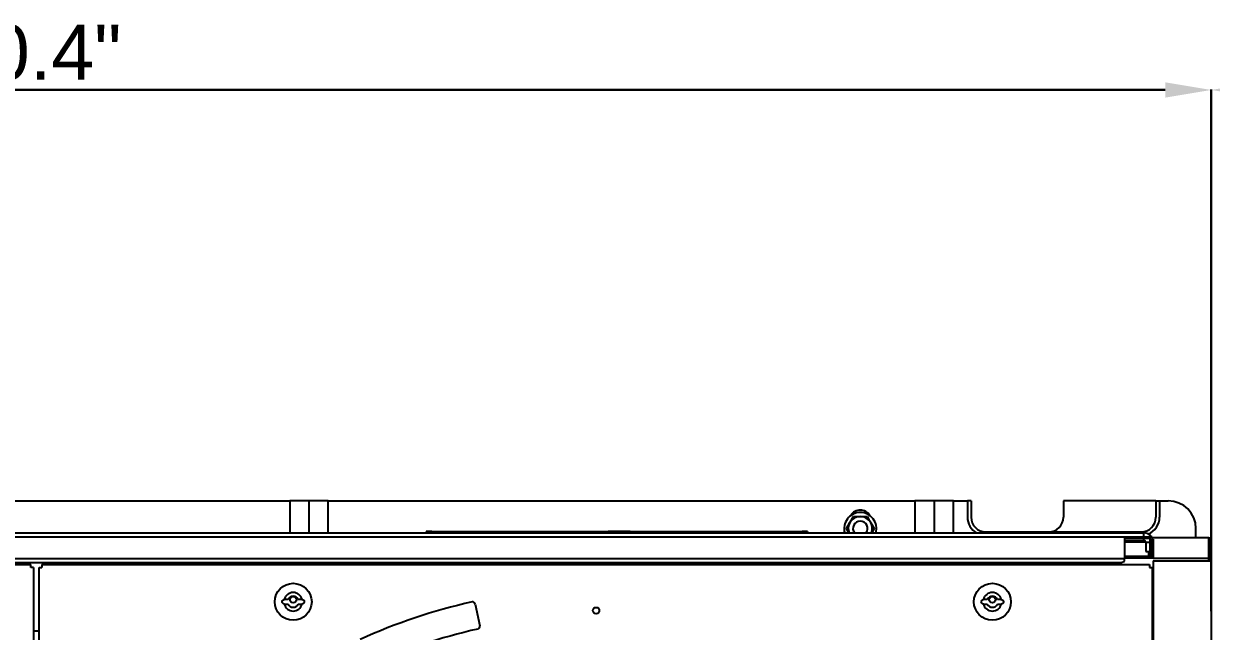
# Model space of a CAD drawing. Extents: x 594 to 813, y 174 to 240.
# Drawn here: x 735.33 to 741.77, y 202.9 to 206.2 of the extents above; entities that cross this region are included whole.
import ezdxf

# ---------------------------------------------------------------- set-up
doc = ezdxf.new("R2010")
doc.units = 0
doc.header["$MEASUREMENT"] = 0
doc.header["$PDMODE"] = 35
doc.header["$PDSIZE"] = 0.5
doc.layers.get('0').update_dxf_attribs({"linetype": 'CONTINUOUS', "lineweight": 30})
doc.layers.get('Defpoints').update_dxf_attribs({"linetype": 'CONTINUOUS'})
doc.layers.add('AC.REF(S). PIPING', color=3, linetype='CONTINUOUS', lineweight=30)
doc.layers.add('LG-DIMENSION', color=7, linetype='CONTINUOUS')
doc.layers.add('LG-Product', color=3, linetype='CONTINUOUS')
doc.styles.add('LG-TEXT', font='arial.ttf')
doc.dimstyles.get("Standard").update_dxf_attribs({"dimtxt": 0.12, "dimasz": 0.05, "dimexe": 0.18, "dimexo": 0.0625, "dimgap": 0.09, "dimtad": 0, "dimtih": 1, "dimtoh": 1, "dimzin": 0, "dimdsep": 46, "dimtxsty": 'Standard', "dimblk": 'DOT', "dimcen": 0.09, "dimadec": 0, "dimazin": 0, "dimtfac": 1, "dimtofl": 0, "dimtmove": 0, "dimatfit": 3, "dimldrblk": 'DOT', "dimfxl": 1, "dimtolj": 1, "dimtzin": 0, "dimarcsym": 0})

# ---------------------------------------------------------------- blocks, each defined once
blk = doc.blocks.new('*D215')
at = {"layer": 'Defpoints', "color": 0, "transparency": 16777216}
for p in [(-5697.49, 5105.95), (-5697.49, 4862.63), (-6977.49, 4805.9)]:
    blk.add_point(p, dxfattribs=at)
at = {"layer": 'LG-DIMENSION', "color": 0, "lineweight": -2, "transparency": 16777216}
for p, q in [((-6977.49, 4805.96), (-6977.49, 5106.13)), ((-6952.49, 5105.95), (-5722.49, 5105.95)), ((-5697.49, 4862.7), (-5697.49, 5106.13))]:
    blk.add_line(p, q, dxfattribs=at)
at = {"layer": 'LG-DIMENSION', "color": 0, "transparency": 16777216}
for points in [[(-6952.49, 5110.11), (-6952.49, 5101.78), (-6977.49, 5105.95)], [(-5722.49, 5110.11), (-5722.49, 5101.78), (-5697.49, 5105.95)]]:
    blk.add_solid(points, dxfattribs=at)
at = {"layer": 'LG-DIMENSION', "transparency": 16777216, "insert": (-6337.49, 5126.26), "char_height": 30, "attachment_point": 5, "style": 'LG-TEXT'}
blk.add_mtext('\\A1;50.4"', dxfattribs=at)
blk = doc.blocks.new('_Dot')
at = {"color": 0, "linetype": 'ByBlock', "lineweight": -2}
blk.add_line((-0.5, 0), (-1, 0), dxfattribs=at)
at = {"color": 0, "linetype": 'ByBlock', "const_width": 0.5}
blk.add_lwpolyline([(-0.25, 0, 1), (0.25, 0, 1)], format="xyb", close=True, dxfattribs=at)
blk = doc.blocks.new('*D216')
at = {"layer": 'Defpoints', "color": 0, "transparency": 16777216}
for p in [(-4417.49, 5105.95), (-5697.49, 4822.74), (-4417.49, 4822.74)]:
    blk.add_point(p, dxfattribs=at)
at = {"layer": 'LG-DIMENSION', "color": 0, "lineweight": -2, "transparency": 16777216}
for p, q in [((-5697.49, 4822.81), (-5697.49, 5106.13)), ((-5672.49, 5105.95), (-4442.49, 5105.95)), ((-4417.49, 4822.81), (-4417.49, 5106.13))]:
    blk.add_line(p, q, dxfattribs=at)
at = {"layer": 'LG-DIMENSION', "color": 0, "transparency": 16777216}
for points in [[(-5672.49, 5110.11), (-5672.49, 5101.78), (-5697.49, 5105.95)], [(-4442.49, 5110.11), (-4442.49, 5101.78), (-4417.49, 5105.95)]]:
    blk.add_solid(points, dxfattribs=at)
at = {"layer": 'LG-DIMENSION', "transparency": 16777216, "insert": (-5057.49, 5126.26), "char_height": 30, "attachment_point": 5, "style": 'LG-TEXT'}
blk.add_mtext('\\A1;50.4"', dxfattribs=at)
blk = doc.blocks.new('UW1-1')
at = {"layer": 'LG-Product', "color": 3, "linetype": 'Continuous'}
for p, q in [((1609.99, 4450.34), (1889.06, 4450.34)), ((1894.32, 4450.34), (1889.06, 4450.34)), ((1889.06, 4450.34), (1889.06, 4432.88)), ((1899.49, 4450.34), (1894.32, 4450.34)), ((1904.66, 4450.34), (1899.49, 4450.34)), ((1899.49, 4450.34), (1899.49, 4432.88)), ((1909.93, 4450.34), (1904.66, 4450.34)), ((1909.93, 4432.88), (1909.93, 4450.34)), ((1909.93, 4450.34), (2228.62, 4450.34)), ((2233.89, 4450.34), (2228.62, 4450.34)), ((2228.62, 4450.34), (2228.62, 4432.88)), ((2239.05, 4450.34), (2233.89, 4450.34)), ((2244.22, 4450.34), (2239.05, 4450.34)), ((2239.05, 4450.34), (2239.05, 4432.88)), ((2249.49, 4450.34), (2244.22, 4450.34)), ((2249.49, 4432.88), (2249.49, 4450.34)), ((2249.49, 4450.34), (2257.11, 4450.34)), ((2259.12, 4450.34), (2257.11, 4450.34)), ((2257.11, 4450.34), (2257.11, 4441.51)), ((2259.12, 4450.34), (2259.12, 4441.51)), ((2309.27, 4450.34), (2309.27, 4441.51)), ((2359.43, 4450.34), (2309.27, 4450.34)), ((2359.43, 4450.34), (2359.43, 4441.51)), ((2359.43, 4450.34), (2361.44, 4450.34)), ((2361.44, 4450.34), (2366.15, 4450.34)), ((2361.44, 4450.34), (2361.44, 4441.51)), ((2191.4, 4435.29), (2192.32, 4436.89)), ((2192.32, 4436.89), (2193.28, 4438.55)), ((2193.28, 4438.55), (2193.42, 4438.78)), ((2193.42, 4438.78), (2195.17, 4441.81)), ((2195.17, 4441.81), (2195.86, 4441.81)), ((2195.86, 4441.81), (2198.93, 4441.81)), ((2198.93, 4441.81), (2199.75, 4441.81)), ((2199.75, 4441.81), (2202.69, 4441.81)), ((2202.69, 4441.81), (2203.62, 4440.22)), ((2203.62, 4440.22), (2204.58, 4438.55)), ((2204.58, 4438.55), (2204.71, 4438.32)), ((2204.71, 4438.32), (2206.46, 4435.29)), ((2352.91, 4432.88), (1150.15, 4432.88)), ((1160.68, 4430.83), (2342.38, 4430.83)), ((1966.2, 4433.62), (1963.19, 4433.62)), ((1963.19, 4433.62), (1963.19, 4432.88)), ((1966.2, 4433.62), (1966.87, 4433.62)), ((1966.2, 4432.88), (1966.2, 4433.62)), ((1966.87, 4433.62), (1968.7, 4433.62)), ((1968.7, 4433.62), (1971.21, 4433.62)), ((1971.21, 4433.62), (2061, 4433.62)), ((1971.21, 4433.62), (1971.21, 4432.88)), ((2061, 4433.62), (2061.29, 4433.62)), ((2061, 4433.62), (2061, 4432.88)), ((2061.29, 4433.62), (2062, 4433.62)), ((2074.04, 4433.62), (2062, 4433.62)), ((2062, 4433.62), (2062, 4432.88)), ((2074.04, 4433.62), (2074.75, 4433.62)), ((2074.04, 4432.88), (2074.04, 4433.62)), ((2074.75, 4433.62), (2075.04, 4433.62)), ((2075.04, 4433.62), (2162.31, 4433.62)), ((2075.04, 4433.62), (2075.04, 4432.88)), ((2162.31, 4433.62), (2164.82, 4433.62)), ((2162.31, 4432.88), (2162.31, 4433.62)), ((2164.82, 4433.62), (2166.66, 4433.62)), ((2166.66, 4433.62), (2167.33, 4433.62)), ((2170.34, 4433.62), (2167.33, 4433.62)), ((2167.33, 4433.62), (2167.33, 4432.88)), ((2170.34, 4433.62), (2170.34, 4432.88)), ((2192.79, 4432.88), (2191.4, 4435.29)), ((2205.54, 4433.7), (2205.07, 4432.88)), ((2206.46, 4435.29), (2205.54, 4433.7)), ((2267.14, 4433.49), (2351.41, 4433.49)), ((2342.38, 4430.83), (2342.38, 4418.79)), ((2342.38, 4430.83), (2357.42, 4430.83)), ((2352.91, 4432.3), (2352.91, 4432.88)), ((2352.91, 4430.88), (2352.91, 4432.3)), ((2352.91, 4430.85), (2352.91, 4430.88)), ((2352.91, 4430.83), (2352.91, 4430.85)), ((2357.42, 4430.88), (2356.91, 4430.88)), ((2357.42, 4430.83), (2357.42, 4430.88)), ((2357.42, 4430.83), (2357.42, 4430.28)), ((2381.2, 4430.28), (2381.2, 4435.29)), ((2342.37, 4428.87), (2352.91, 4428.87)), ((2353.9, 4427.87), (2342.37, 4427.87)), ((2356.42, 4429.83), (2342.38, 4429.83)), ((2352.91, 4429.13), (2352.91, 4429.83)), ((2352.91, 4428.87), (2352.91, 4429.13)), ((2353.91, 4427.87), (2353.91, 4422.85)), ((2353.91, 4427.87), (2354.5, 4427.87)), ((2354.5, 4427.87), (2355.92, 4427.87)), ((2355.92, 4427.87), (2356.17, 4427.87)), ((2356.17, 4427.87), (2356.42, 4427.87)), ((2388.22, 4430.28), (2356.42, 4430.28)), ((2356.42, 4430.28), (2356.42, 4419.44)), ((2356.42, 4422.3), (2356.42, 4429.83)), ((2357.22, 4429.47), (2357.22, 4419.44)), ((2357.93, 4429.47), (2357.22, 4429.47)), ((2357.42, 4429.47), (2357.42, 4422.3)), ((2357.42, 4427.87), (2357.8, 4427.87)), ((2357.8, 4427.87), (2357.93, 4427.87)), ((2357.93, 4429.47), (2357.93, 4419.24)), ((2357.93, 4422.85), (2357.93, 4427.87)), ((2388.22, 4419.24), (2388.22, 4430.28)), ((2388.22, 4430.28), (2389.52, 4430.28)), ((2388.22, 4429.47), (2388.72, 4429.47)), ((2388.72, 4429.47), (2388.72, 4417.74)), ((2389.52, 4417.74), (2389.52, 4430.28)), ((2342.38, 4418.79), (1160.68, 4418.79)), ((2340.87, 4416.88), (2342.38, 4417.55)), ((2342.37, 4419.39), (2357.91, 4419.39)), ((2342.38, 4420.25), (2346.39, 4420.25)), ((2346.39, 4419.44), (2342.38, 4419.44)), ((2342.38, 4417.55), (2342.38, 4418.79)), ((2346.39, 4420.25), (2356.42, 4420.25)), ((2346.39, 4420.25), (2346.39, 4419.44)), ((2346.39, 4419.44), (2356.42, 4419.44)), ((2353.91, 4422.85), (2354.5, 4422.85)), ((2354.5, 4422.85), (2355.92, 4422.85)), ((2355.62, 4420.25), (2355.62, 4422.85)), ((2355.62, 4419.44), (2355.62, 4419.39)), ((2355.92, 4422.85), (2356.17, 4422.85)), ((2356.17, 4422.85), (2356.42, 4422.85)), ((2356.42, 4420.8), (2356.42, 4422.3)), ((2356.42, 4422.3), (2356.42, 4422.3)), ((2356.42, 4420.25), (2356.42, 4420.8)), ((2356.42, 4420.8), (2356.42, 4420.8)), ((2357.22, 4419.44), (2356.42, 4419.44)), ((2357.22, 4419.44), (2356.42, 4419.44)), ((2356.42, 4419.44), (2356.42, 4419.39)), ((2357.22, 4422.3), (2357.42, 4422.3)), ((2357.42, 4420.8), (2357.22, 4420.8)), ((2357.22, 4419.44), (2357.22, 4419.44)), ((2357.42, 4422.85), (2357.8, 4422.85)), ((2357.42, 4422.3), (2357.42, 4420.8)), ((2357.8, 4422.85), (2357.93, 4422.85)), ((2357.93, 4419.24), (2388.22, 4419.24)), ((2357.93, 4417.74), (2389.52, 4417.74)), ((2357.93, 4417.74), (2357.93, 3752.66)), ((2388.02, 4419.24), (2388.02, 4417.74)), ((2389.52, 4417.74), (2389.52, 3752.66)), ((1146.14, 4415.68), (1748.52, 4415.68)), ((1162.19, 4416.88), (2340.87, 4416.88)), ((1748.52, 4414.18), (1748.52, 4415.68)), ((1750.02, 4414.18), (1748.52, 4414.18)), ((1750.02, 4414.18), (1750.02, 3755.12)), ((1753.03, 4414.18), (1754.54, 4414.18)), ((1753.03, 3755.12), (1753.03, 4414.18)), ((1754.54, 4415.68), (2355.92, 4415.68)), ((1754.54, 4415.68), (1754.54, 4414.18)), ((2355.92, 4415.68), (2355.92, 4414.18)), ((2355.92, 4414.18), (2357.42, 4414.18)), ((2357.42, 4414.18), (2357.42, 3755.12)), ((2357.93, 4401.18), (2357.42, 4401.18)), ((1884.95, 4395.47), (1884.99, 4395.83)), ((1885.03, 4395.07), (1884.95, 4395.47)), ((1884.99, 4395.83), (1885.12, 4396.15)), ((1885.27, 4394.67), (1885.03, 4395.07)), ((1885.12, 4396.15), (1885.34, 4396.43)), ((1885.61, 4394.41), (1885.27, 4394.67)), ((1885.34, 4396.43), (1885.65, 4396.64)), ((1886.11, 4394.26), (1885.61, 4394.41)), ((1885.65, 4396.64), (1886.06, 4396.76)), ((1886.06, 4396.76), (1886.11, 4396.77)), ((1888.23, 4396.77), (1886.2, 4396.77)), ((1886.2, 4394.26), (1888.23, 4394.26)), ((1895.73, 4396.77), (1893.7, 4396.77)), ((1893.7, 4394.26), (1895.73, 4394.26)), ((1895.82, 4396.77), (1896.32, 4396.62)), ((1895.87, 4394.27), (1895.82, 4394.26)), ((1896.28, 4394.39), (1895.87, 4394.27)), ((1896.59, 4394.6), (1896.28, 4394.39)), ((1896.32, 4396.62), (1896.66, 4396.36)), ((1896.81, 4394.88), (1896.59, 4394.6)), ((1896.66, 4396.36), (1896.9, 4395.97)), ((1896.94, 4395.2), (1896.81, 4394.88)), ((1896.9, 4395.97), (1896.98, 4395.56)), ((1896.98, 4395.56), (1896.94, 4395.2)), ((1989.86, 4394.25), (1992.35, 4382.47)), ((2264.64, 4395.47), (2264.67, 4395.83)), ((2264.72, 4395.07), (2264.64, 4395.47)), ((2264.67, 4395.83), (2264.81, 4396.15)), ((2264.96, 4394.67), (2264.72, 4395.07)), ((2264.81, 4396.15), (2265.03, 4396.43)), ((2265.3, 4394.41), (2264.96, 4394.67)), ((2265.03, 4396.43), (2265.34, 4396.64)), ((2265.8, 4394.26), (2265.3, 4394.41)), ((2265.34, 4396.64), (2265.74, 4396.76)), ((2265.74, 4396.76), (2265.8, 4396.77)), ((2267.92, 4396.77), (2265.89, 4396.77)), ((2265.89, 4394.26), (2267.92, 4394.26)), ((2275.42, 4396.77), (2273.39, 4396.77)), ((2273.39, 4394.26), (2275.42, 4394.26)), ((2275.51, 4396.77), (2276.01, 4396.62)), ((2275.56, 4394.27), (2275.51, 4394.26)), ((2275.96, 4394.39), (2275.56, 4394.27)), ((2276.28, 4394.6), (2275.96, 4394.39)), ((2276.01, 4396.62), (2276.35, 4396.36)), ((2276.5, 4394.88), (2276.28, 4394.6)), ((2276.35, 4396.36), (2276.59, 4395.97)), ((2276.63, 4395.2), (2276.5, 4394.88)), ((2276.59, 4395.97), (2276.67, 4395.56)), ((2276.67, 4395.56), (2276.63, 4395.2)), ((1750.02, 4379.77), (1753.03, 4379.77))]:
    blk.add_line(p, q, dxfattribs=at)
for centre, radius in [((1890.97, 4395.52), 10.03), ((2270.65, 4395.52), 10.03), ((1890.97, 4396.62), 1.71), ((2270.65, 4396.62), 1.71), ((2055.48, 4390.75), 1.71)]:
    blk.add_circle(centre, radius, dxfattribs=at)
for centre, radius, start, end in [((2366.15, 4435.29), 15.05, 0, 90), ((2198.93, 4435.29), 8.78, 90, 195.92437), ((2198.93, 4439.3), 6.02, 30.78, 149.22), ((2198.93, 4435.29), 8.78, 344.07563, 90), ((2198.93, 4435.29), 6.52, 150, 201.66844), ((2198.93, 4435.29), 6.52, 90, 150), ((2198.93, 4435.29), 4.01, 90, 216.87188), ((2198.93, 4435.29), 6.52, 30, 90), ((2198.93, 4435.29), 4.01, 323.12812, 90), ((2198.93, 4435.29), 6.52, 338.33156, 30), ((2267.14, 4441.51), 10.03, 180, 239.31422), ((2267.14, 4441.51), 8.03, 180, 270), ((2301.25, 4441.51), 8.03, 270, 0), ((2351.41, 4441.51), 8.03, 270, 0), ((2351.41, 4441.51), 10.03, 292.91906, 0), ((2352.91, 4427.87), 5.02, 36.17719, 90), ((2352.91, 4427.87), 1, 0, 90), ((2352.91, 4427.87), 5.02, 0, 18.66656), ((2361.74, 4401.33), 7.52, 120.43969, 124.98188), ((2360.23, 4404.04), 2.51, 156.915, 203.085), ((1890.97, 4395.52), 5.02, 14.4373, 165.5627), ((1890.97, 4395.52), 3.01, 24.62432, 155.37568), ((2270.65, 4395.52), 5.02, 14.4373, 165.5627), ((2270.65, 4395.52), 3.01, 24.62432, 155.37568), ((1886.2, 4395.52), 1.25, 90, 94.22562), ((1886.2, 4395.52), 1.25, 265.77438, 270), ((1890.97, 4395.52), 5.02, 194.4373, 345.5627), ((1890.97, 4395.52), 3.01, 204.62432, 335.37568), ((1895.73, 4395.52), 1.25, 85.77438, 90), ((1895.73, 4395.52), 1.25, 270, 274.22562), ((2054.08, 4098.28), 304.37, 102.5261, 114.62471), ((1988.39, 4393.94), 1.5, 11.96728, 102.23969), ((2265.89, 4395.52), 1.25, 90, 94.22562), ((2265.89, 4395.52), 1.25, 265.77438, 270), ((2270.65, 4395.52), 5.02, 194.4373, 345.5627), ((2270.65, 4395.52), 3.01, 204.62432, 335.37568), ((2275.42, 4395.52), 1.25, 85.77438, 90), ((2275.42, 4395.52), 1.25, 270, 274.22562), ((2054.1, 4098.07), 289.54, 102.54724, 114.83639), ((1990.88, 4382.16), 1.5, 282.25046, 11.96728)]:
    blk.add_arc(centre, radius, start, end, dxfattribs=at)
blk = doc.blocks.new('UW1+UW1_2')
at = {"layer": 'LG-Product'}
blk.add_blockref('UW1-1', (1162.18, 2470.68), dxfattribs=at)
blk = doc.blocks.new('A$C5B2C3915')
at = {"layer": 'LG-Product'}
blk.add_blockref('UW1+UW1_2', (-4815.985, -6647.45), dxfattribs=at)
at = {"layer": 'LG-DIMENSION'}
for base, p1, p2, picture, middle in [((-1264.279, 496.824), (-2544.281, 196.772), (-1264.279, 253.51), '*D215', (-1904.28, 517.141)), ((15.723, 496.824), (-1264.279, 213.62), (15.723, 213.62), '*D216', (-624.278, 517.141))]:
    dim = blk.add_linear_dim(base=base, p1=p1, p2=p2, dimstyle='Standard', dxfattribs=at)
    dim.commit()
    dim.dimension.update_dxf_attribs({"geometry": picture, "text_midpoint": middle, "insert": (4433.211, -4609.123)})

msp = doc.modelspace()

# ---------------------------------------------------------------- block references
at = {"layer": 'AC.REF(S). PIPING', "linetype": 'Continuous', "xscale": 0.0099999999999909, "yscale": 0.0099999999999909, "zscale": 0.0099999999999909}
msp.add_blockref('A$C5B2C3915', (754.4172, 200.8743), dxfattribs=at)

doc.saveas('drawing.dxf')
